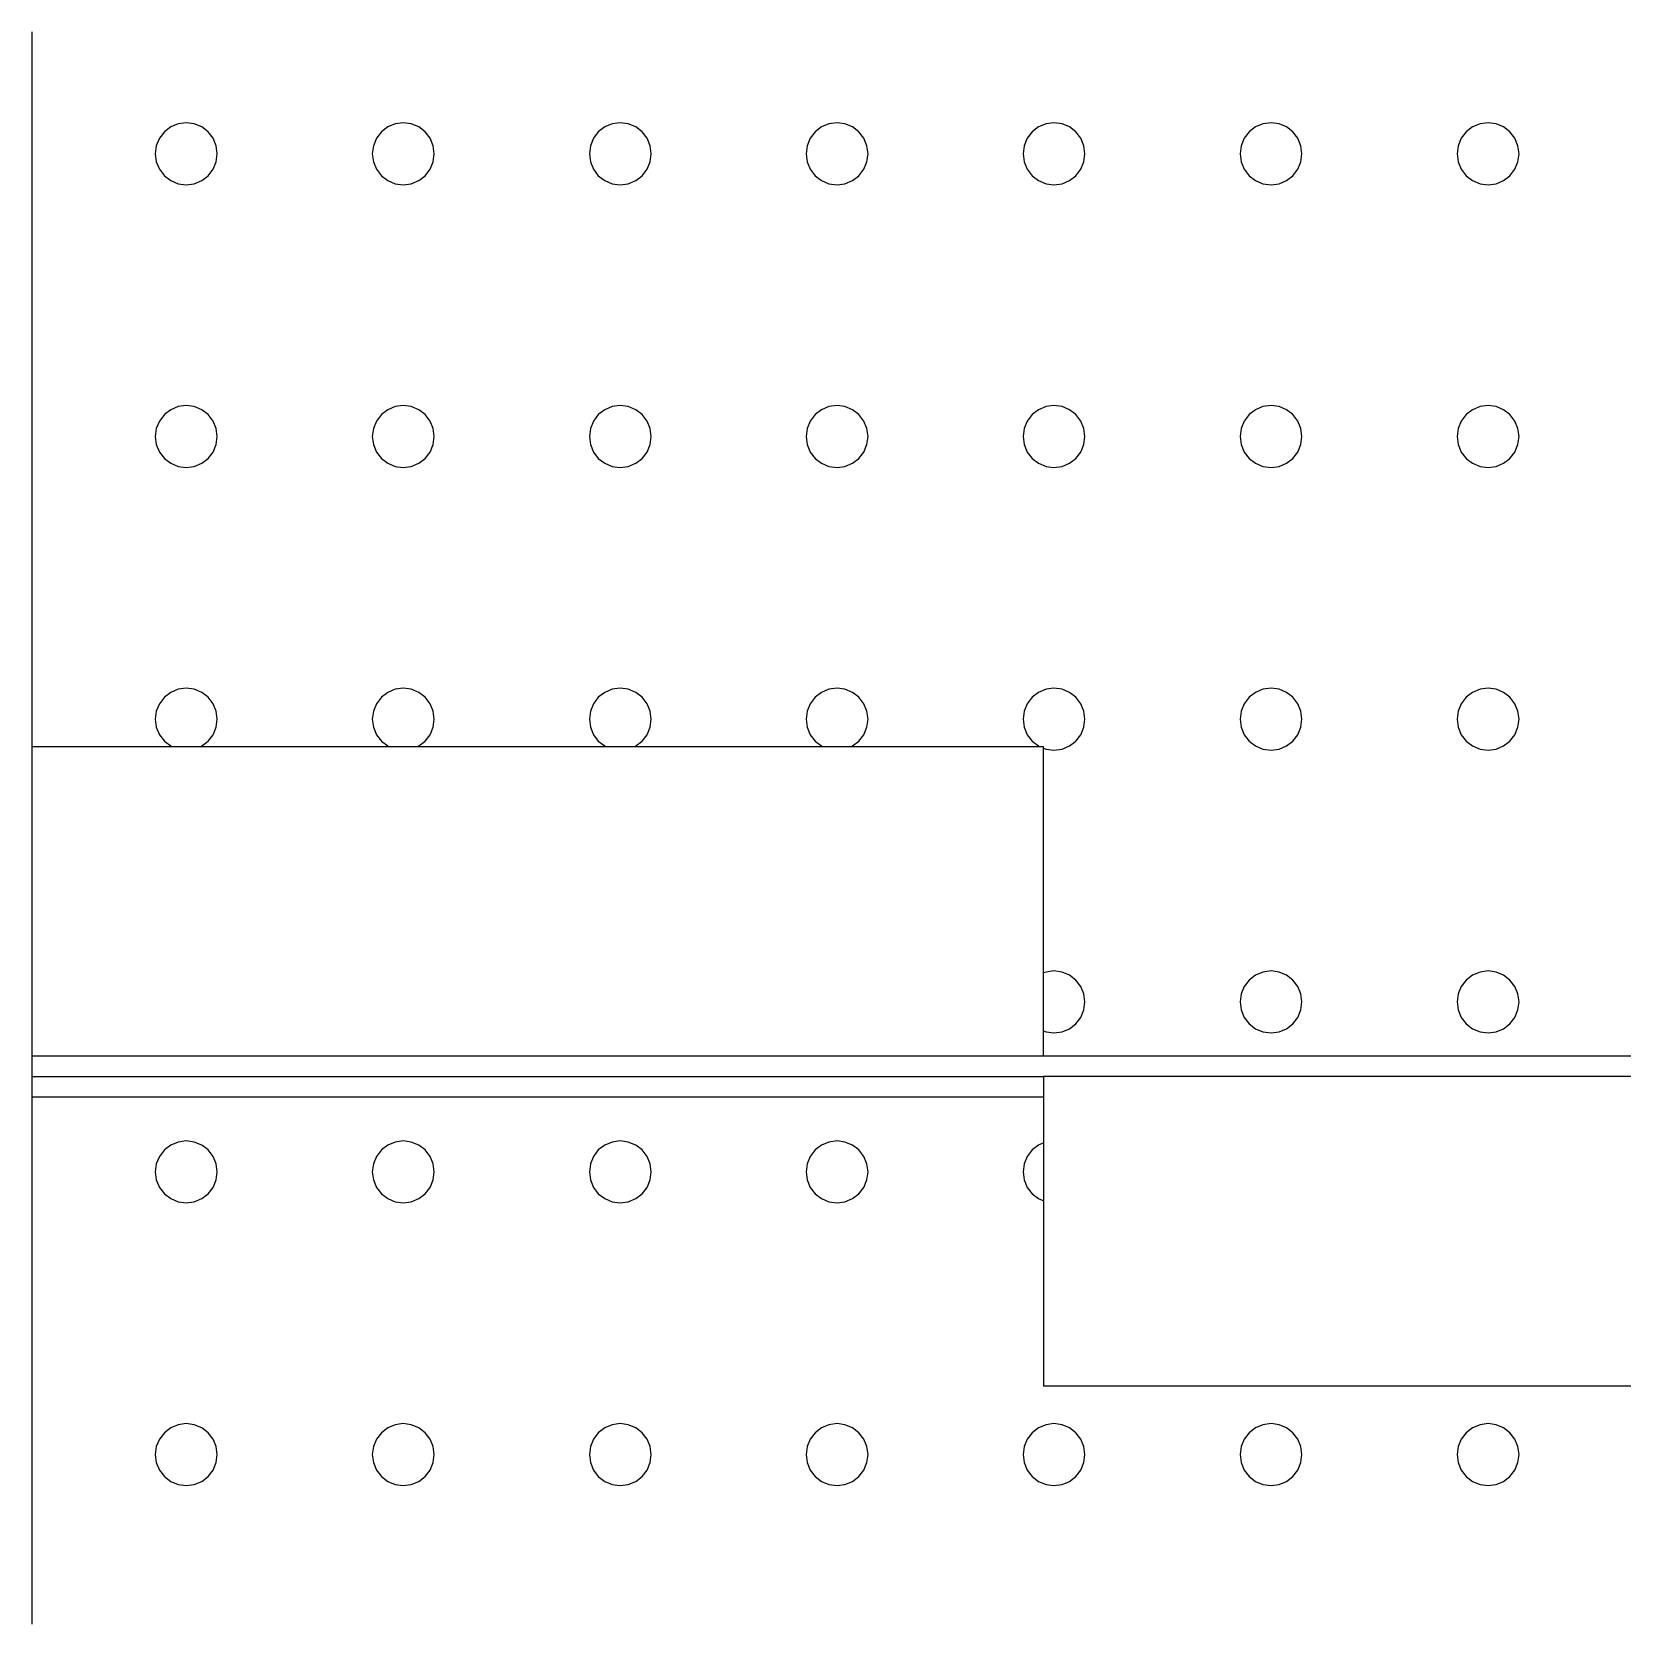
# Model space of a CAD drawing. Header units: millimetres. Extents: x 2562 to 7288, y 778 to 5635.
# Drawn here: x 5838.04 to 5853.44, y 1697.45 to 1712.88 of the extents above; entities that cross this region are included whole.
import ezdxf

# ---------------------------------------------------------------- set-up
doc = ezdxf.new("R2010")
doc.units = ezdxf.units.MM
doc.layers.add('0-gnl-gor3', color=252, linetype='Continuous')
doc.layers.add('2-tef-sabit', color=251, linetype='Continuous')

# ---------------------------------------------------------------- blocks, each defined once
blk = doc.blocks.new('ice well')
at = {"layer": '0-gnl-gor3'}
for p, q in [((62954.26, 6851.94), (62847.2, 6851.95)), ((62898.26, 6753.91), (62898.26, 6851.94)), ((62900.26, 6851.94), (62900.26, 6753.91)), ((62902.26, 6851.94), (62902.26, 6753.91)), ((62932.26, 6851.94), (62932.26, 6838.4)), ((62956.26, 6851.94), (62954.26, 6851.94)), ((62958.26, 6851.94), (62956.26, 6851.94)), ((62988.26, 6851.94), (62958.26, 6851.94)), ((63001.51, 6851.94), (62988.26, 6851.94)), ((62862.13, 6839.59), (62861.5, 6839.11)), ((62862.85, 6839.89), (62862.13, 6839.59)), ((62863.63, 6839.99), (62862.85, 6839.89)), ((62864.4, 6839.89), (62863.63, 6839.99)), ((62865.13, 6839.59), (62864.4, 6839.89)), ((62865.75, 6839.11), (62865.13, 6839.59)), ((62889.52, 6839.59), (62888.9, 6839.11)), ((62890.25, 6839.89), (62889.52, 6839.59)), ((62891.02, 6839.99), (62890.25, 6839.89)), ((62891.8, 6839.89), (62891.02, 6839.99)), ((62892.52, 6839.59), (62891.8, 6839.89)), ((62893.15, 6839.11), (62892.52, 6839.59)), ((62933.39, 6839.59), (62932.77, 6839.11)), ((62934.12, 6839.89), (62933.39, 6839.59)), ((62934.89, 6839.99), (62934.12, 6839.89)), ((62935.67, 6839.89), (62934.89, 6839.99)), ((62936.39, 6839.59), (62935.67, 6839.89)), ((62937.02, 6839.11), (62936.39, 6839.59)), ((62960.79, 6839.59), (62960.17, 6839.11)), ((62961.52, 6839.89), (62960.79, 6839.59)), ((62962.29, 6839.99), (62961.52, 6839.89)), ((62963.07, 6839.89), (62962.29, 6839.99)), ((62963.79, 6839.59), (62963.07, 6839.89)), ((62964.42, 6839.11), (62963.79, 6839.59)), ((62988.19, 6839.59), (62987.57, 6839.11)), ((62988.92, 6839.89), (62988.19, 6839.59)), ((62989.69, 6839.99), (62988.92, 6839.89)), ((62990.47, 6839.89), (62989.69, 6839.99)), ((62991.19, 6839.59), (62990.47, 6839.89)), ((62991.81, 6839.11), (62991.19, 6839.59)), ((62860.73, 6837.76), (62860.63, 6836.99)), ((62861.03, 6838.49), (62860.73, 6837.76)), ((62861.5, 6839.11), (62861.03, 6838.49)), ((62866.22, 6838.49), (62865.75, 6839.11)), ((62866.52, 6837.76), (62866.22, 6838.49)), ((62866.63, 6836.99), (62866.52, 6837.76)), ((62888.13, 6837.76), (62888.02, 6836.99)), ((62888.43, 6838.49), (62888.13, 6837.76)), ((62888.9, 6839.11), (62888.43, 6838.49)), ((62893.62, 6838.49), (62893.15, 6839.11)), ((62893.92, 6837.76), (62893.62, 6838.49)), ((62894.02, 6836.99), (62893.92, 6837.76)), ((62932.3, 6838.49), (62932.26, 6838.4)), ((62932.26, 6838.4), (62932.26, 6835.58)), ((62932.77, 6839.11), (62932.3, 6838.49)), ((62937.49, 6838.49), (62937.02, 6839.11)), ((62937.79, 6837.76), (62937.49, 6838.49)), ((62937.9, 6836.99), (62937.79, 6837.76)), ((62959.4, 6837.76), (62959.29, 6836.99)), ((62959.7, 6838.49), (62959.4, 6837.76)), ((62960.17, 6839.11), (62959.7, 6838.49)), ((62964.89, 6838.49), (62964.42, 6839.11)), ((62965.19, 6837.76), (62964.89, 6838.49)), ((62965.29, 6836.99), (62965.19, 6837.76)), ((62986.79, 6837.76), (62986.69, 6836.99)), ((62987.09, 6838.49), (62986.79, 6837.76)), ((62987.57, 6839.11), (62987.09, 6838.49)), ((62992.29, 6838.49), (62991.81, 6839.11)), ((62992.59, 6837.76), (62992.29, 6838.49)), ((62992.69, 6836.99), (62992.59, 6837.76)), ((62860.63, 6836.99), (62860.73, 6836.21)), ((62860.73, 6836.21), (62861.03, 6835.49)), ((62866.22, 6835.49), (62866.52, 6836.21)), ((62866.52, 6836.21), (62866.63, 6836.99)), ((62888.02, 6836.99), (62888.13, 6836.21)), ((62888.13, 6836.21), (62888.43, 6835.49)), ((62893.62, 6835.49), (62893.92, 6836.21)), ((62893.92, 6836.21), (62894.02, 6836.99)), ((62937.49, 6835.49), (62937.79, 6836.21)), ((62937.79, 6836.21), (62937.9, 6836.99)), ((62959.29, 6836.99), (62959.4, 6836.21)), ((62959.4, 6836.21), (62959.7, 6835.49)), ((62964.89, 6835.49), (62965.19, 6836.21)), ((62965.19, 6836.21), (62965.29, 6836.99)), ((62986.69, 6836.99), (62986.79, 6836.21)), ((62986.79, 6836.21), (62987.09, 6835.49)), ((62992.29, 6835.49), (62992.59, 6836.21)), ((62992.59, 6836.21), (62992.69, 6836.99)), ((62861.03, 6835.49), (62861.5, 6834.87)), ((62861.5, 6834.87), (62862.13, 6834.39)), ((62865.13, 6834.39), (62865.75, 6834.87)), ((62865.75, 6834.87), (62866.22, 6835.49)), ((62888.43, 6835.49), (62888.9, 6834.87)), ((62888.9, 6834.87), (62889.52, 6834.39)), ((62892.52, 6834.39), (62893.15, 6834.87)), ((62893.15, 6834.87), (62893.62, 6835.49)), ((62932.26, 6835.58), (62932.3, 6835.49)), ((62932.26, 6835.58), (62932.26, 6817.37)), ((62932.3, 6835.49), (62932.77, 6834.87)), ((62932.77, 6834.87), (62933.39, 6834.39)), ((62936.39, 6834.39), (62937.02, 6834.87)), ((62937.02, 6834.87), (62937.49, 6835.49)), ((62959.7, 6835.49), (62960.17, 6834.87)), ((62960.17, 6834.87), (62960.79, 6834.39)), ((62963.79, 6834.39), (62964.42, 6834.87)), ((62964.42, 6834.87), (62964.89, 6835.49)), ((62987.09, 6835.49), (62987.57, 6834.87)), ((62987.57, 6834.87), (62988.19, 6834.39)), ((62991.19, 6834.39), (62991.81, 6834.87)), ((62991.81, 6834.87), (62992.29, 6835.49)), ((62862.13, 6834.39), (62862.85, 6834.09)), ((62862.85, 6834.09), (62863.63, 6833.99)), ((62863.63, 6833.99), (62864.4, 6834.09)), ((62864.4, 6834.09), (62865.13, 6834.39)), ((62889.52, 6834.39), (62890.25, 6834.09)), ((62890.25, 6834.09), (62891.02, 6833.99)), ((62891.02, 6833.99), (62891.8, 6834.09)), ((62891.8, 6834.09), (62892.52, 6834.39)), ((62933.39, 6834.39), (62934.12, 6834.09)), ((62934.12, 6834.09), (62934.89, 6833.99)), ((62934.89, 6833.99), (62935.67, 6834.09)), ((62935.67, 6834.09), (62936.39, 6834.39)), ((62960.79, 6834.39), (62961.52, 6834.09)), ((62961.52, 6834.09), (62962.29, 6833.99)), ((62962.29, 6833.99), (62963.07, 6834.09)), ((62963.07, 6834.09), (62963.79, 6834.39)), ((62988.19, 6834.39), (62988.92, 6834.09)), ((62988.92, 6834.09), (62989.69, 6833.99)), ((62989.69, 6833.99), (62990.47, 6834.09)), ((62990.47, 6834.09), (62991.19, 6834.39)), ((62861.5, 6818.08), (62861.03, 6817.46)), ((62862.13, 6818.56), (62861.5, 6818.08)), ((62862.85, 6818.86), (62862.13, 6818.56)), ((62863.63, 6818.96), (62862.85, 6818.86)), ((62864.4, 6818.86), (62863.63, 6818.96)), ((62865.13, 6818.56), (62864.4, 6818.86)), ((62865.75, 6818.08), (62865.13, 6818.56)), ((62866.22, 6817.46), (62865.75, 6818.08)), ((62888.9, 6818.08), (62888.43, 6817.46)), ((62889.52, 6818.56), (62888.9, 6818.08)), ((62890.25, 6818.86), (62889.52, 6818.56)), ((62891.02, 6818.96), (62890.25, 6818.86)), ((62891.8, 6818.86), (62891.02, 6818.96)), ((62892.52, 6818.56), (62891.8, 6818.86)), ((62893.15, 6818.08), (62892.52, 6818.56)), ((62893.62, 6817.46), (62893.15, 6818.08)), ((62932.77, 6818.08), (62932.3, 6817.46)), ((62933.39, 6818.56), (62932.77, 6818.08)), ((62934.12, 6818.86), (62933.39, 6818.56)), ((62934.89, 6818.96), (62934.12, 6818.86)), ((62935.67, 6818.86), (62934.89, 6818.96)), ((62936.39, 6818.56), (62935.67, 6818.86)), ((62937.02, 6818.08), (62936.39, 6818.56)), ((62937.49, 6817.46), (62937.02, 6818.08)), ((62960.17, 6818.08), (62959.7, 6817.46)), ((62960.79, 6818.56), (62960.17, 6818.08)), ((62961.52, 6818.86), (62960.79, 6818.56)), ((62962.29, 6818.96), (62961.52, 6818.86)), ((62963.07, 6818.86), (62962.29, 6818.96)), ((62963.79, 6818.56), (62963.07, 6818.86)), ((62964.42, 6818.08), (62963.79, 6818.56)), ((62964.89, 6817.46), (62964.42, 6818.08)), ((62987.57, 6818.08), (62987.09, 6817.46)), ((62988.19, 6818.56), (62987.57, 6818.08)), ((62988.92, 6818.86), (62988.19, 6818.56)), ((62989.69, 6818.96), (62988.92, 6818.86)), ((62990.47, 6818.86), (62989.69, 6818.96)), ((62991.19, 6818.56), (62990.47, 6818.86)), ((62991.81, 6818.08), (62991.19, 6818.56)), ((62992.29, 6817.46), (62991.81, 6818.08)), ((62860.73, 6816.74), (62860.63, 6815.96)), ((62861.03, 6817.46), (62860.73, 6816.74)), ((62866.52, 6816.74), (62866.22, 6817.46)), ((62866.63, 6815.96), (62866.52, 6816.74)), ((62888.13, 6816.74), (62888.02, 6815.96)), ((62888.43, 6817.46), (62888.13, 6816.74)), ((62893.92, 6816.74), (62893.62, 6817.46)), ((62894.02, 6815.96), (62893.92, 6816.74)), ((62932.3, 6817.46), (62932.26, 6817.37)), ((62932.26, 6817.37), (62932.26, 6814.55)), ((62937.79, 6816.74), (62937.49, 6817.46)), ((62937.9, 6815.96), (62937.79, 6816.74)), ((62959.4, 6816.74), (62959.29, 6815.96)), ((62959.7, 6817.46), (62959.4, 6816.74)), ((62965.19, 6816.74), (62964.89, 6817.46)), ((62965.29, 6815.96), (62965.19, 6816.74)), ((62986.79, 6816.74), (62986.69, 6815.96)), ((62987.09, 6817.46), (62986.79, 6816.74)), ((62992.59, 6816.74), (62992.29, 6817.46)), ((62992.69, 6815.96), (62992.59, 6816.74)), ((62860.63, 6815.96), (62860.73, 6815.19)), ((62860.73, 6815.19), (62861.03, 6814.46)), ((62866.22, 6814.46), (62866.52, 6815.19)), ((62866.52, 6815.19), (62866.63, 6815.96)), ((62888.02, 6815.96), (62888.13, 6815.19)), ((62888.13, 6815.19), (62888.43, 6814.46)), ((62893.62, 6814.46), (62893.92, 6815.19)), ((62893.92, 6815.19), (62894.02, 6815.96)), ((62937.49, 6814.46), (62937.79, 6815.19)), ((62937.79, 6815.19), (62937.9, 6815.96)), ((62959.29, 6815.96), (62959.4, 6815.19)), ((62959.4, 6815.19), (62959.7, 6814.46)), ((62964.89, 6814.46), (62965.19, 6815.19)), ((62965.19, 6815.19), (62965.29, 6815.96)), ((62986.69, 6815.96), (62986.79, 6815.19)), ((62986.79, 6815.19), (62987.09, 6814.46)), ((62992.29, 6814.46), (62992.59, 6815.19)), ((62992.59, 6815.19), (62992.69, 6815.96)), ((62861.03, 6814.46), (62861.5, 6813.84)), ((62861.5, 6813.84), (62862.13, 6813.36)), ((62862.13, 6813.36), (62862.85, 6813.06)), ((62862.85, 6813.06), (62863.63, 6812.96)), ((62863.63, 6812.96), (62864.4, 6813.06)), ((62864.4, 6813.06), (62865.13, 6813.36)), ((62865.13, 6813.36), (62865.75, 6813.84)), ((62865.75, 6813.84), (62866.22, 6814.46)), ((62888.43, 6814.46), (62888.9, 6813.84)), ((62888.9, 6813.84), (62889.52, 6813.36)), ((62889.52, 6813.36), (62890.25, 6813.06)), ((62890.25, 6813.06), (62891.02, 6812.96)), ((62891.02, 6812.96), (62891.8, 6813.06)), ((62891.8, 6813.06), (62892.52, 6813.36)), ((62892.52, 6813.36), (62893.15, 6813.84)), ((62893.15, 6813.84), (62893.62, 6814.46)), ((62932.26, 6814.55), (62932.3, 6814.46)), ((62932.26, 6814.55), (62932.26, 6796.35)), ((62932.3, 6814.46), (62932.77, 6813.84)), ((62932.77, 6813.84), (62933.39, 6813.36)), ((62933.39, 6813.36), (62934.12, 6813.06)), ((62934.12, 6813.06), (62934.89, 6812.96)), ((62934.89, 6812.96), (62935.67, 6813.06)), ((62935.67, 6813.06), (62936.39, 6813.36)), ((62936.39, 6813.36), (62937.02, 6813.84)), ((62937.02, 6813.84), (62937.49, 6814.46)), ((62959.7, 6814.46), (62960.17, 6813.84)), ((62960.17, 6813.84), (62960.79, 6813.36)), ((62960.79, 6813.36), (62961.52, 6813.06)), ((62961.52, 6813.06), (62962.29, 6812.96)), ((62962.29, 6812.96), (62963.07, 6813.06)), ((62963.07, 6813.06), (62963.79, 6813.36)), ((62963.79, 6813.36), (62964.42, 6813.84)), ((62964.42, 6813.84), (62964.89, 6814.46)), ((62987.09, 6814.46), (62987.57, 6813.84)), ((62987.57, 6813.84), (62988.19, 6813.36)), ((62988.19, 6813.36), (62988.92, 6813.06)), ((62988.92, 6813.06), (62989.69, 6812.96)), ((62989.69, 6812.96), (62990.47, 6813.06)), ((62990.47, 6813.06), (62991.19, 6813.36)), ((62991.19, 6813.36), (62991.81, 6813.84)), ((62991.81, 6813.84), (62992.29, 6814.46)), ((62862.85, 6797.83), (62862.13, 6797.53)), ((62863.63, 6797.93), (62862.85, 6797.83)), ((62864.4, 6797.83), (62863.63, 6797.93)), ((62865.13, 6797.53), (62864.4, 6797.83)), ((62890.25, 6797.83), (62889.52, 6797.53)), ((62891.02, 6797.93), (62890.25, 6797.83)), ((62891.8, 6797.83), (62891.02, 6797.93)), ((62892.52, 6797.53), (62891.8, 6797.83)), ((62934.12, 6797.83), (62933.39, 6797.53)), ((62934.89, 6797.93), (62934.12, 6797.83)), ((62935.67, 6797.83), (62934.89, 6797.93)), ((62936.39, 6797.53), (62935.67, 6797.83)), ((62961.52, 6797.83), (62960.79, 6797.53)), ((62962.29, 6797.93), (62961.52, 6797.83)), ((62963.07, 6797.83), (62962.29, 6797.93)), ((62963.79, 6797.53), (62963.07, 6797.83)), ((62988.92, 6797.83), (62988.19, 6797.53)), ((62989.69, 6797.93), (62988.92, 6797.83)), ((62990.47, 6797.83), (62989.69, 6797.93)), ((62991.19, 6797.53), (62990.47, 6797.83)), ((62861.03, 6796.43), (62860.73, 6795.71)), ((62861.5, 6797.06), (62861.03, 6796.43)), ((62862.13, 6797.53), (62861.5, 6797.06)), ((62865.75, 6797.06), (62865.13, 6797.53)), ((62866.22, 6796.43), (62865.75, 6797.06)), ((62866.52, 6795.71), (62866.22, 6796.43)), ((62888.43, 6796.43), (62888.13, 6795.71)), ((62888.9, 6797.06), (62888.43, 6796.43)), ((62889.52, 6797.53), (62888.9, 6797.06)), ((62893.15, 6797.06), (62892.52, 6797.53)), ((62893.62, 6796.43), (62893.15, 6797.06)), ((62893.92, 6795.71), (62893.62, 6796.43)), ((62932.3, 6796.43), (62932.26, 6796.35)), ((62932.26, 6796.35), (62932.26, 6793.52)), ((62932.77, 6797.06), (62932.3, 6796.43)), ((62933.39, 6797.53), (62932.77, 6797.06)), ((62937.02, 6797.06), (62936.39, 6797.53)), ((62937.49, 6796.43), (62937.02, 6797.06)), ((62937.79, 6795.71), (62937.49, 6796.43)), ((62959.7, 6796.43), (62959.4, 6795.71)), ((62960.17, 6797.06), (62959.7, 6796.43)), ((62960.79, 6797.53), (62960.17, 6797.06)), ((62964.42, 6797.06), (62963.79, 6797.53)), ((62964.89, 6796.43), (62964.42, 6797.06)), ((62965.19, 6795.71), (62964.89, 6796.43)), ((62987.09, 6796.43), (62986.79, 6795.71)), ((62987.57, 6797.06), (62987.09, 6796.43)), ((62988.19, 6797.53), (62987.57, 6797.06)), ((62991.81, 6797.06), (62991.19, 6797.53)), ((62992.29, 6796.43), (62991.81, 6797.06)), ((62992.59, 6795.71), (62992.29, 6796.43)), ((62860.73, 6795.71), (62860.63, 6794.93)), ((62860.63, 6794.93), (62860.73, 6794.16)), ((62866.63, 6794.93), (62866.52, 6795.71)), ((62866.52, 6794.16), (62866.63, 6794.93)), ((62888.13, 6795.71), (62888.02, 6794.93)), ((62888.02, 6794.93), (62888.13, 6794.16)), ((62894.02, 6794.93), (62893.92, 6795.71)), ((62893.92, 6794.16), (62894.02, 6794.93)), ((62937.9, 6794.93), (62937.79, 6795.71)), ((62937.79, 6794.16), (62937.9, 6794.93)), ((62959.4, 6795.71), (62959.29, 6794.93)), ((62959.29, 6794.93), (62959.4, 6794.16)), ((62965.29, 6794.93), (62965.19, 6795.71)), ((62965.19, 6794.16), (62965.29, 6794.93)), ((62986.79, 6795.71), (62986.69, 6794.93)), ((62986.69, 6794.93), (62986.79, 6794.16)), ((62992.69, 6794.93), (62992.59, 6795.71)), ((62992.59, 6794.16), (62992.69, 6794.93)), ((62860.73, 6794.16), (62861.03, 6793.43)), ((62861.03, 6793.43), (62861.5, 6792.81)), ((62865.75, 6792.81), (62866.22, 6793.43)), ((62866.22, 6793.43), (62866.52, 6794.16)), ((62888.13, 6794.16), (62888.43, 6793.43)), ((62888.43, 6793.43), (62888.9, 6792.81)), ((62893.15, 6792.81), (62893.62, 6793.43)), ((62893.62, 6793.43), (62893.92, 6794.16)), ((62932.26, 6793.52), (62932.3, 6793.43)), ((62932.26, 6793.52), (62932.26, 6775.35)), ((62932.3, 6793.43), (62932.77, 6792.81)), ((62937.02, 6792.81), (62937.49, 6793.43)), ((62937.49, 6793.43), (62937.79, 6794.16)), ((62959.4, 6794.16), (62959.7, 6793.43)), ((62959.7, 6793.43), (62960.17, 6792.81)), ((62964.42, 6792.81), (62964.89, 6793.43)), ((62964.89, 6793.43), (62965.19, 6794.16)), ((62986.79, 6794.16), (62987.09, 6793.43)), ((62987.09, 6793.43), (62987.57, 6792.81)), ((62991.81, 6792.81), (62992.29, 6793.43)), ((62992.29, 6793.43), (62992.59, 6794.16)), ((62861.5, 6792.81), (62862.13, 6792.34)), ((62862.13, 6792.34), (62862.85, 6792.04)), ((62862.85, 6792.04), (62863.63, 6791.93)), ((62863.63, 6791.93), (62864.4, 6792.04)), ((62864.4, 6792.04), (62865.13, 6792.34)), ((62865.13, 6792.34), (62865.75, 6792.81)), ((62888.9, 6792.81), (62889.52, 6792.34)), ((62889.52, 6792.34), (62890.25, 6792.04)), ((62890.25, 6792.04), (62891.02, 6791.93)), ((62891.02, 6791.93), (62891.8, 6792.04)), ((62891.8, 6792.04), (62892.52, 6792.34)), ((62892.52, 6792.34), (62893.15, 6792.81)), ((62932.77, 6792.81), (62933.39, 6792.34)), ((62933.39, 6792.34), (62934.12, 6792.04)), ((62934.12, 6792.04), (62934.89, 6791.93)), ((62934.89, 6791.93), (62935.67, 6792.04)), ((62935.67, 6792.04), (62936.39, 6792.34)), ((62936.39, 6792.34), (62937.02, 6792.81)), ((62960.17, 6792.81), (62960.79, 6792.34)), ((62960.79, 6792.34), (62961.52, 6792.04)), ((62961.52, 6792.04), (62962.29, 6791.93)), ((62962.29, 6791.93), (62963.07, 6792.04)), ((62963.07, 6792.04), (62963.79, 6792.34)), ((62963.79, 6792.34), (62964.42, 6792.81)), ((62987.57, 6792.81), (62988.19, 6792.34)), ((62988.19, 6792.34), (62988.92, 6792.04)), ((62988.92, 6792.04), (62989.69, 6791.93)), ((62989.69, 6791.93), (62990.47, 6792.04)), ((62990.47, 6792.04), (62991.19, 6792.34)), ((62991.19, 6792.34), (62991.81, 6792.81)), ((62861.5, 6776.06), (62861.03, 6775.43)), ((62862.13, 6776.53), (62861.5, 6776.06)), ((62862.85, 6776.83), (62862.13, 6776.53)), ((62863.63, 6776.93), (62862.85, 6776.83)), ((62864.4, 6776.83), (62863.63, 6776.93)), ((62865.13, 6776.53), (62864.4, 6776.83)), ((62865.75, 6776.06), (62865.13, 6776.53)), ((62866.22, 6775.43), (62865.75, 6776.06)), ((62888.9, 6776.06), (62888.43, 6775.43)), ((62889.52, 6776.53), (62888.9, 6776.06)), ((62890.25, 6776.83), (62889.52, 6776.53)), ((62891.02, 6776.93), (62890.25, 6776.83)), ((62891.8, 6776.83), (62891.02, 6776.93)), ((62892.52, 6776.53), (62891.8, 6776.83)), ((62893.15, 6776.06), (62892.52, 6776.53)), ((62893.62, 6775.43), (62893.15, 6776.06)), ((62932.77, 6776.06), (62932.3, 6775.43)), ((62933.39, 6776.53), (62932.77, 6776.06)), ((62934.12, 6776.83), (62933.39, 6776.53)), ((62934.89, 6776.93), (62934.12, 6776.83)), ((62935.67, 6776.83), (62934.89, 6776.93)), ((62936.39, 6776.53), (62935.67, 6776.83)), ((62937.02, 6776.06), (62936.39, 6776.53)), ((62937.49, 6775.43), (62937.02, 6776.06)), ((62960.17, 6776.06), (62959.7, 6775.43)), ((62960.79, 6776.53), (62960.17, 6776.06)), ((62961.52, 6776.83), (62960.79, 6776.53)), ((62962.29, 6776.93), (62961.52, 6776.83)), ((62963.07, 6776.83), (62962.29, 6776.93)), ((62963.79, 6776.53), (62963.07, 6776.83)), ((62964.42, 6776.06), (62963.79, 6776.53)), ((62964.89, 6775.43), (62964.42, 6776.06)), ((62987.57, 6776.06), (62987.09, 6775.43)), ((62988.19, 6776.53), (62987.57, 6776.06)), ((62988.92, 6776.83), (62988.19, 6776.53)), ((62989.69, 6776.93), (62988.92, 6776.83)), ((62990.47, 6776.83), (62989.69, 6776.93)), ((62991.19, 6776.53), (62990.47, 6776.83)), ((62991.81, 6776.06), (62991.19, 6776.53)), ((62992.29, 6775.43), (62991.81, 6776.06)), ((62860.73, 6774.71), (62860.63, 6773.93)), ((62861.03, 6775.43), (62860.73, 6774.71)), ((62866.52, 6774.71), (62866.22, 6775.43)), ((62866.63, 6773.93), (62866.52, 6774.71)), ((62888.13, 6774.71), (62888.02, 6773.93)), ((62888.43, 6775.43), (62888.13, 6774.71)), ((62893.92, 6774.71), (62893.62, 6775.43)), ((62894.02, 6773.93), (62893.92, 6774.71)), ((62932.3, 6775.43), (62932.26, 6775.35)), ((62932.26, 6775.35), (62932.26, 6772.52)), ((62937.79, 6774.71), (62937.49, 6775.43)), ((62937.9, 6773.93), (62937.79, 6774.71)), ((62959.4, 6774.71), (62959.29, 6773.93)), ((62959.7, 6775.43), (62959.4, 6774.71)), ((62965.19, 6774.71), (62964.89, 6775.43)), ((62965.29, 6773.93), (62965.19, 6774.71)), ((62986.79, 6774.71), (62986.69, 6773.93)), ((62987.09, 6775.43), (62986.79, 6774.71)), ((62992.59, 6774.71), (62992.29, 6775.43)), ((62992.69, 6773.93), (62992.59, 6774.71)), ((62860.63, 6773.93), (62860.73, 6773.16)), ((62860.73, 6773.16), (62861.03, 6772.43)), ((62866.22, 6772.43), (62866.52, 6773.16)), ((62866.52, 6773.16), (62866.63, 6773.93)), ((62888.02, 6773.93), (62888.13, 6773.16)), ((62888.13, 6773.16), (62888.43, 6772.43)), ((62893.62, 6772.43), (62893.92, 6773.16)), ((62893.92, 6773.16), (62894.02, 6773.93)), ((62937.49, 6772.43), (62937.79, 6773.16)), ((62937.79, 6773.16), (62937.9, 6773.93)), ((62959.29, 6773.93), (62959.4, 6773.16)), ((62959.4, 6773.16), (62959.7, 6772.43)), ((62964.89, 6772.43), (62965.19, 6773.16)), ((62965.19, 6773.16), (62965.29, 6773.93)), ((62986.69, 6773.93), (62986.79, 6773.16)), ((62986.79, 6773.16), (62987.09, 6772.43)), ((62992.29, 6772.43), (62992.59, 6773.16)), ((62992.59, 6773.16), (62992.69, 6773.93)), ((62861.03, 6772.43), (62861.5, 6771.81)), ((62861.5, 6771.81), (62862.13, 6771.34)), ((62865.13, 6771.34), (62865.75, 6771.81)), ((62865.75, 6771.81), (62866.22, 6772.43)), ((62888.43, 6772.43), (62888.9, 6771.81)), ((62888.9, 6771.81), (62889.52, 6771.34)), ((62892.52, 6771.34), (62893.15, 6771.81)), ((62893.15, 6771.81), (62893.62, 6772.43)), ((62932.26, 6772.52), (62932.3, 6772.43)), ((62932.26, 6772.52), (62932.26, 6754.32)), ((62932.3, 6772.43), (62932.77, 6771.81)), ((62932.77, 6771.81), (62933.39, 6771.34)), ((62936.39, 6771.34), (62937.02, 6771.81)), ((62937.02, 6771.81), (62937.49, 6772.43)), ((62959.7, 6772.43), (62960.17, 6771.81)), ((62960.17, 6771.81), (62960.79, 6771.34)), ((62963.79, 6771.34), (62964.42, 6771.81)), ((62964.42, 6771.81), (62964.89, 6772.43)), ((62987.09, 6772.43), (62987.57, 6771.81)), ((62987.57, 6771.81), (62988.19, 6771.34)), ((62991.19, 6771.34), (62991.81, 6771.81)), ((62991.81, 6771.81), (62992.29, 6772.43)), ((62862.13, 6771.34), (62862.85, 6771.04)), ((62862.85, 6771.04), (62863.63, 6770.93)), ((62863.63, 6770.93), (62864.4, 6771.04)), ((62864.4, 6771.04), (62865.13, 6771.34)), ((62889.52, 6771.34), (62890.25, 6771.04)), ((62890.25, 6771.04), (62891.02, 6770.93)), ((62891.02, 6770.93), (62891.8, 6771.04)), ((62891.8, 6771.04), (62892.52, 6771.34)), ((62933.39, 6771.34), (62934.12, 6771.04)), ((62934.12, 6771.04), (62934.89, 6770.93)), ((62934.89, 6770.93), (62935.67, 6771.04)), ((62935.67, 6771.04), (62936.39, 6771.34)), ((62960.79, 6771.34), (62961.52, 6771.04)), ((62961.52, 6771.04), (62962.29, 6770.93)), ((62962.29, 6770.93), (62963.07, 6771.04)), ((62963.07, 6771.04), (62963.79, 6771.34)), ((62988.19, 6771.34), (62988.92, 6771.04)), ((62988.92, 6771.04), (62989.69, 6770.93)), ((62989.69, 6770.93), (62990.47, 6771.04)), ((62990.47, 6771.04), (62991.19, 6771.34)), ((62861.5, 6755.03), (62861.03, 6754.41)), ((62862.13, 6755.51), (62861.5, 6755.03)), ((62862.85, 6755.81), (62862.13, 6755.51)), ((62863.63, 6755.91), (62862.85, 6755.81)), ((62864.4, 6755.81), (62863.63, 6755.91)), ((62865.13, 6755.51), (62864.4, 6755.81)), ((62865.75, 6755.03), (62865.13, 6755.51)), ((62866.22, 6754.41), (62865.75, 6755.03)), ((62888.9, 6755.03), (62888.43, 6754.41)), ((62889.52, 6755.51), (62888.9, 6755.03)), ((62890.25, 6755.81), (62889.52, 6755.51)), ((62891.02, 6755.91), (62890.25, 6755.81)), ((62891.8, 6755.81), (62891.02, 6755.91)), ((62892.52, 6755.51), (62891.8, 6755.81)), ((62893.15, 6755.03), (62892.52, 6755.51)), ((62893.62, 6754.41), (62893.15, 6755.03)), ((62932.77, 6755.03), (62932.3, 6754.41)), ((62933.39, 6755.51), (62932.77, 6755.03)), ((62934.12, 6755.81), (62933.39, 6755.51)), ((62934.89, 6755.91), (62934.12, 6755.81)), ((62935.67, 6755.81), (62934.89, 6755.91)), ((62936.39, 6755.51), (62935.67, 6755.81)), ((62937.02, 6755.03), (62936.39, 6755.51)), ((62937.49, 6754.41), (62937.02, 6755.03)), ((62960.17, 6755.03), (62959.7, 6754.41)), ((62960.79, 6755.51), (62960.17, 6755.03)), ((62961.52, 6755.81), (62960.79, 6755.51)), ((62962.29, 6755.91), (62961.52, 6755.81)), ((62963.07, 6755.81), (62962.29, 6755.91)), ((62963.79, 6755.51), (62963.07, 6755.81)), ((62964.42, 6755.03), (62963.79, 6755.51)), ((62964.89, 6754.41), (62964.42, 6755.03)), ((62987.57, 6755.03), (62987.09, 6754.41)), ((62988.19, 6755.51), (62987.57, 6755.03)), ((62988.92, 6755.81), (62988.19, 6755.51)), ((62989.69, 6755.91), (62988.92, 6755.81)), ((62990.47, 6755.81), (62989.69, 6755.91)), ((62991.19, 6755.51), (62990.47, 6755.81)), ((62991.81, 6755.03), (62991.19, 6755.51)), ((62992.29, 6754.41), (62991.81, 6755.03)), ((62860.73, 6753.68), (62860.63, 6752.91)), ((62860.63, 6752.91), (62860.73, 6752.13)), ((62861.03, 6754.41), (62860.73, 6753.68)), ((62866.52, 6753.68), (62866.22, 6754.41)), ((62866.63, 6752.91), (62866.52, 6753.68)), ((62866.52, 6752.13), (62866.63, 6752.91)), ((62870.26, 6545.76), (62870.26, 6753.91)), ((62888.22, 6753.91), (62870.26, 6753.91)), ((62888.43, 6754.41), (62888.22, 6753.91)), ((62893.83, 6753.91), (62888.22, 6753.91)), ((62893.83, 6753.91), (62893.62, 6754.41)), ((62898.26, 6753.91), (62893.83, 6753.91)), ((62900.26, 6753.91), (62898.26, 6753.91)), ((62900.26, 6545.76), (62900.26, 6753.91)), ((62902.26, 6753.91), (62902.26, 6545.76)), ((62902.26, 6753.91), (62904.69, 6753.91)), ((62904.6, 6753.68), (62904.5, 6752.91)), ((62904.5, 6752.91), (62904.6, 6752.13)), ((62904.69, 6753.91), (62904.6, 6753.68)), ((62904.69, 6753.91), (62910.3, 6753.91)), ((62910.39, 6753.68), (62910.3, 6753.91)), ((62910.3, 6753.91), (62932.09, 6753.91)), ((62910.5, 6752.91), (62910.39, 6753.68)), ((62910.39, 6752.13), (62910.5, 6752.91)), ((62932, 6753.68), (62931.89, 6752.91)), ((62931.89, 6752.91), (62932, 6752.13)), ((62932.09, 6753.91), (62932, 6753.68)), ((62932.09, 6753.91), (62932.26, 6753.91)), ((62932.3, 6754.41), (62932.26, 6754.32)), ((62932.26, 6754.32), (62932.26, 6753.91)), ((62937.79, 6753.68), (62937.49, 6754.41)), ((62937.9, 6752.91), (62937.79, 6753.68)), ((62937.79, 6752.13), (62937.9, 6752.91)), ((62959.4, 6753.68), (62959.29, 6752.91)), ((62959.29, 6752.91), (62959.4, 6752.13)), ((62959.7, 6754.41), (62959.4, 6753.68)), ((62965.19, 6753.68), (62964.89, 6754.41)), ((62965.29, 6752.91), (62965.19, 6753.68)), ((62965.19, 6752.13), (62965.29, 6752.91)), ((62986.79, 6753.68), (62986.69, 6752.91)), ((62986.69, 6752.91), (62986.79, 6752.13)), ((62987.09, 6754.41), (62986.79, 6753.68)), ((62992.59, 6753.68), (62992.29, 6754.41)), ((62992.69, 6752.91), (62992.59, 6753.68)), ((62992.59, 6752.13), (62992.69, 6752.91)), ((62860.73, 6752.13), (62861.03, 6751.41)), ((62861.03, 6751.41), (62861.5, 6750.79)), ((62865.75, 6750.79), (62866.22, 6751.41)), ((62866.22, 6751.41), (62866.52, 6752.13)), ((62904.6, 6752.13), (62904.9, 6751.41)), ((62904.9, 6751.41), (62905.37, 6750.79)), ((62909.62, 6750.79), (62910.09, 6751.41)), ((62910.09, 6751.41), (62910.39, 6752.13)), ((62932, 6752.13), (62932.3, 6751.41)), ((62932.3, 6751.41), (62932.77, 6750.79)), ((62937.02, 6750.79), (62937.49, 6751.41)), ((62937.49, 6751.41), (62937.79, 6752.13)), ((62959.4, 6752.13), (62959.7, 6751.41)), ((62959.7, 6751.41), (62960.17, 6750.79)), ((62964.42, 6750.79), (62964.89, 6751.41)), ((62964.89, 6751.41), (62965.19, 6752.13)), ((62986.79, 6752.13), (62987.09, 6751.41)), ((62987.09, 6751.41), (62987.57, 6750.79)), ((62991.81, 6750.79), (62992.29, 6751.41)), ((62992.29, 6751.41), (62992.59, 6752.13)), ((62861.5, 6750.79), (62862.13, 6750.31)), ((62862.13, 6750.31), (62862.85, 6750.01)), ((62862.85, 6750.01), (62863.63, 6749.91)), ((62863.63, 6749.91), (62864.4, 6750.01)), ((62864.4, 6750.01), (62865.13, 6750.31)), ((62865.13, 6750.31), (62865.75, 6750.79)), ((62905.37, 6750.79), (62906, 6750.31)), ((62906, 6750.31), (62906.72, 6750.01)), ((62906.72, 6750.01), (62907.5, 6749.91)), ((62907.5, 6749.91), (62908.27, 6750.01)), ((62908.27, 6750.01), (62909, 6750.31)), ((62909, 6750.31), (62909.62, 6750.79)), ((62932.77, 6750.79), (62933.39, 6750.31)), ((62933.39, 6750.31), (62934.12, 6750.01)), ((62934.12, 6750.01), (62934.89, 6749.91)), ((62934.89, 6749.91), (62935.67, 6750.01)), ((62935.67, 6750.01), (62936.39, 6750.31)), ((62936.39, 6750.31), (62937.02, 6750.79)), ((62960.17, 6750.79), (62960.79, 6750.31)), ((62960.79, 6750.31), (62961.52, 6750.01)), ((62961.52, 6750.01), (62962.29, 6749.91)), ((62962.29, 6749.91), (62963.07, 6750.01)), ((62963.07, 6750.01), (62963.79, 6750.31)), ((62963.79, 6750.31), (62964.42, 6750.79)), ((62987.57, 6750.79), (62988.19, 6750.31)), ((62988.19, 6750.31), (62988.92, 6750.01)), ((62988.92, 6750.01), (62989.69, 6749.91)), ((62989.69, 6749.91), (62990.47, 6750.01)), ((62990.47, 6750.01), (62991.19, 6750.31)), ((62991.19, 6750.31), (62991.81, 6750.79)), ((62862.13, 6734.48), (62861.5, 6734)), ((62862.85, 6734.78), (62862.13, 6734.48)), ((62863.63, 6734.88), (62862.85, 6734.78)), ((62864.4, 6734.78), (62863.63, 6734.88)), ((62865.13, 6734.48), (62864.4, 6734.78)), ((62865.75, 6734), (62865.13, 6734.48)), ((62906, 6734.48), (62905.37, 6734)), ((62906.72, 6734.78), (62906, 6734.48)), ((62907.5, 6734.88), (62906.72, 6734.78)), ((62908.27, 6734.78), (62907.5, 6734.88)), ((62909, 6734.48), (62908.27, 6734.78)), ((62909.62, 6734), (62909, 6734.48)), ((62933.39, 6734.48), (62932.77, 6734)), ((62934.12, 6734.78), (62933.39, 6734.48)), ((62934.89, 6734.88), (62934.12, 6734.78)), ((62935.67, 6734.78), (62934.89, 6734.88)), ((62936.39, 6734.48), (62935.67, 6734.78)), ((62937.02, 6734), (62936.39, 6734.48)), ((62960.79, 6734.48), (62960.17, 6734)), ((62961.52, 6734.78), (62960.79, 6734.48)), ((62962.29, 6734.88), (62961.52, 6734.78)), ((62963.07, 6734.78), (62962.29, 6734.88)), ((62963.79, 6734.48), (62963.07, 6734.78)), ((62964.42, 6734), (62963.79, 6734.48)), ((62988.19, 6734.48), (62987.57, 6734)), ((62988.92, 6734.78), (62988.19, 6734.48)), ((62989.69, 6734.88), (62988.92, 6734.78)), ((62990.47, 6734.78), (62989.69, 6734.88)), ((62991.19, 6734.48), (62990.47, 6734.78)), ((62991.81, 6734), (62991.19, 6734.48)), ((62861.03, 6733.38), (62860.73, 6732.66)), ((62861.5, 6734), (62861.03, 6733.38)), ((62866.22, 6733.38), (62865.75, 6734)), ((62866.52, 6732.66), (62866.22, 6733.38)), ((62904.9, 6733.38), (62904.6, 6732.66)), ((62905.37, 6734), (62904.9, 6733.38)), ((62910.09, 6733.38), (62909.62, 6734)), ((62910.39, 6732.66), (62910.09, 6733.38)), ((62932.3, 6733.38), (62932, 6732.66)), ((62932.77, 6734), (62932.3, 6733.38)), ((62937.49, 6733.38), (62937.02, 6734)), ((62937.79, 6732.66), (62937.49, 6733.38)), ((62959.7, 6733.38), (62959.4, 6732.66)), ((62960.17, 6734), (62959.7, 6733.38)), ((62964.89, 6733.38), (62964.42, 6734)), ((62965.19, 6732.66), (62964.89, 6733.38)), ((62987.09, 6733.38), (62986.79, 6732.66)), ((62987.57, 6734), (62987.09, 6733.38)), ((62992.29, 6733.38), (62991.81, 6734)), ((62992.59, 6732.66), (62992.29, 6733.38)), ((62860.73, 6732.66), (62860.63, 6731.88)), ((62860.63, 6731.88), (62860.73, 6731.1)), ((62866.63, 6731.88), (62866.52, 6732.66)), ((62866.52, 6731.1), (62866.63, 6731.88)), ((62904.6, 6732.66), (62904.5, 6731.88)), ((62904.5, 6731.88), (62904.6, 6731.1)), ((62910.5, 6731.88), (62910.39, 6732.66)), ((62910.39, 6731.1), (62910.5, 6731.88)), ((62932, 6732.66), (62931.89, 6731.88)), ((62931.89, 6731.88), (62932, 6731.1)), ((62937.9, 6731.88), (62937.79, 6732.66)), ((62937.79, 6731.1), (62937.9, 6731.88)), ((62959.4, 6732.66), (62959.29, 6731.88)), ((62959.29, 6731.88), (62959.4, 6731.1)), ((62965.29, 6731.88), (62965.19, 6732.66)), ((62965.19, 6731.1), (62965.29, 6731.88)), ((62986.79, 6732.66), (62986.69, 6731.88)), ((62986.69, 6731.88), (62986.79, 6731.1)), ((62992.69, 6731.88), (62992.59, 6732.66)), ((62992.59, 6731.1), (62992.69, 6731.88)), ((62860.73, 6731.1), (62861.03, 6730.38)), ((62861.03, 6730.38), (62861.5, 6729.76)), ((62861.5, 6729.76), (62862.13, 6729.28)), ((62865.13, 6729.28), (62865.75, 6729.76)), ((62865.75, 6729.76), (62866.22, 6730.38)), ((62866.22, 6730.38), (62866.52, 6731.1)), ((62904.6, 6731.1), (62904.9, 6730.38)), ((62904.9, 6730.38), (62905.37, 6729.76)), ((62905.37, 6729.76), (62906, 6729.28)), ((62909, 6729.28), (62909.62, 6729.76)), ((62909.62, 6729.76), (62910.09, 6730.38)), ((62910.09, 6730.38), (62910.39, 6731.1)), ((62932, 6731.1), (62932.3, 6730.38)), ((62932.3, 6730.38), (62932.77, 6729.76)), ((62932.77, 6729.76), (62933.39, 6729.28)), ((62936.39, 6729.28), (62937.02, 6729.76)), ((62937.02, 6729.76), (62937.49, 6730.38)), ((62937.49, 6730.38), (62937.79, 6731.1)), ((62959.4, 6731.1), (62959.7, 6730.38)), ((62959.7, 6730.38), (62960.17, 6729.76)), ((62960.17, 6729.76), (62960.79, 6729.28)), ((62963.79, 6729.28), (62964.42, 6729.76)), ((62964.42, 6729.76), (62964.89, 6730.38)), ((62964.89, 6730.38), (62965.19, 6731.1)), ((62986.79, 6731.1), (62987.09, 6730.38)), ((62987.09, 6730.38), (62987.57, 6729.76)), ((62987.57, 6729.76), (62988.19, 6729.28)), ((62991.19, 6729.28), (62991.81, 6729.76)), ((62991.81, 6729.76), (62992.29, 6730.38)), ((62992.29, 6730.38), (62992.59, 6731.1)), ((62862.13, 6729.28), (62862.85, 6728.98)), ((62862.85, 6728.98), (62863.63, 6728.88)), ((62863.63, 6728.88), (62864.4, 6728.98)), ((62864.4, 6728.98), (62865.13, 6729.28)), ((62906, 6729.28), (62906.72, 6728.98)), ((62906.72, 6728.98), (62907.5, 6728.88)), ((62907.5, 6728.88), (62908.27, 6728.98)), ((62908.27, 6728.98), (62909, 6729.28)), ((62933.39, 6729.28), (62934.12, 6728.98)), ((62934.12, 6728.98), (62934.89, 6728.88)), ((62934.89, 6728.88), (62935.67, 6728.98)), ((62935.67, 6728.98), (62936.39, 6729.28)), ((62960.79, 6729.28), (62961.52, 6728.98)), ((62961.52, 6728.98), (62962.29, 6728.88)), ((62962.29, 6728.88), (62963.07, 6728.98)), ((62963.07, 6728.98), (62963.79, 6729.28)), ((62988.19, 6729.28), (62988.92, 6728.98)), ((62988.92, 6728.98), (62989.69, 6728.88)), ((62989.69, 6728.88), (62990.47, 6728.98)), ((62990.47, 6728.98), (62991.19, 6729.28)), ((62861.5, 6712.98), (62861.03, 6712.35)), ((62862.13, 6713.45), (62861.5, 6712.98)), ((62862.85, 6713.75), (62862.13, 6713.45)), ((62863.63, 6713.85), (62862.85, 6713.75)), ((62864.4, 6713.75), (62863.63, 6713.85)), ((62865.13, 6713.45), (62864.4, 6713.75)), ((62865.75, 6712.98), (62865.13, 6713.45)), ((62866.22, 6712.35), (62865.75, 6712.98)), ((62905.37, 6712.98), (62904.9, 6712.35)), ((62906, 6713.45), (62905.37, 6712.98)), ((62906.72, 6713.75), (62906, 6713.45)), ((62907.5, 6713.85), (62906.72, 6713.75)), ((62908.27, 6713.75), (62907.5, 6713.85)), ((62909, 6713.45), (62908.27, 6713.75)), ((62909.62, 6712.98), (62909, 6713.45)), ((62910.09, 6712.35), (62909.62, 6712.98)), ((62932.77, 6712.98), (62932.3, 6712.35)), ((62933.39, 6713.45), (62932.77, 6712.98)), ((62934.12, 6713.75), (62933.39, 6713.45)), ((62934.89, 6713.85), (62934.12, 6713.75)), ((62935.67, 6713.75), (62934.89, 6713.85)), ((62936.39, 6713.45), (62935.67, 6713.75)), ((62937.02, 6712.98), (62936.39, 6713.45)), ((62937.49, 6712.35), (62937.02, 6712.98)), ((62960.17, 6712.98), (62959.7, 6712.35)), ((62960.79, 6713.45), (62960.17, 6712.98)), ((62961.52, 6713.75), (62960.79, 6713.45)), ((62962.29, 6713.85), (62961.52, 6713.75)), ((62963.07, 6713.75), (62962.29, 6713.85)), ((62963.79, 6713.45), (62963.07, 6713.75)), ((62964.42, 6712.98), (62963.79, 6713.45)), ((62964.89, 6712.35), (62964.42, 6712.98)), ((62987.57, 6712.98), (62987.09, 6712.35)), ((62988.19, 6713.45), (62987.57, 6712.98)), ((62988.92, 6713.75), (62988.19, 6713.45)), ((62989.69, 6713.85), (62988.92, 6713.75)), ((62990.47, 6713.75), (62989.69, 6713.85)), ((62991.19, 6713.45), (62990.47, 6713.75)), ((62991.81, 6712.98), (62991.19, 6713.45)), ((62992.29, 6712.35), (62991.81, 6712.98)), ((62860.73, 6711.63), (62860.63, 6710.85)), ((62861.03, 6712.35), (62860.73, 6711.63)), ((62866.52, 6711.63), (62866.22, 6712.35)), ((62866.63, 6710.85), (62866.52, 6711.63)), ((62904.6, 6711.63), (62904.5, 6710.85)), ((62904.9, 6712.35), (62904.6, 6711.63)), ((62910.39, 6711.63), (62910.09, 6712.35)), ((62910.5, 6710.85), (62910.39, 6711.63)), ((62932, 6711.63), (62931.89, 6710.85)), ((62932.3, 6712.35), (62932, 6711.63)), ((62937.79, 6711.63), (62937.49, 6712.35)), ((62937.9, 6710.85), (62937.79, 6711.63)), ((62959.4, 6711.63), (62959.29, 6710.85)), ((62959.7, 6712.35), (62959.4, 6711.63)), ((62965.19, 6711.63), (62964.89, 6712.35)), ((62965.29, 6710.85), (62965.19, 6711.63)), ((62986.79, 6711.63), (62986.69, 6710.85)), ((62987.09, 6712.35), (62986.79, 6711.63)), ((62992.59, 6711.63), (62992.29, 6712.35)), ((62992.69, 6710.85), (62992.59, 6711.63)), ((62860.63, 6710.85), (62860.73, 6710.08)), ((62860.73, 6710.08), (62861.03, 6709.35)), ((62866.22, 6709.35), (62866.52, 6710.08)), ((62866.52, 6710.08), (62866.63, 6710.85)), ((62904.5, 6710.85), (62904.6, 6710.08)), ((62904.6, 6710.08), (62904.9, 6709.35)), ((62910.09, 6709.35), (62910.39, 6710.08)), ((62910.39, 6710.08), (62910.5, 6710.85)), ((62931.89, 6710.85), (62932, 6710.08)), ((62932, 6710.08), (62932.3, 6709.35)), ((62937.49, 6709.35), (62937.79, 6710.08)), ((62937.79, 6710.08), (62937.9, 6710.85)), ((62959.29, 6710.85), (62959.4, 6710.08)), ((62959.4, 6710.08), (62959.7, 6709.35)), ((62964.89, 6709.35), (62965.19, 6710.08)), ((62965.19, 6710.08), (62965.29, 6710.85)), ((62986.69, 6710.85), (62986.79, 6710.08)), ((62986.79, 6710.08), (62987.09, 6709.35)), ((62992.29, 6709.35), (62992.59, 6710.08)), ((62992.59, 6710.08), (62992.69, 6710.85)), ((62861.03, 6709.35), (62861.5, 6708.73)), ((62861.5, 6708.73), (62862.13, 6708.26)), ((62862.13, 6708.26), (62862.85, 6707.96)), ((62864.4, 6707.96), (62865.13, 6708.26)), ((62865.13, 6708.26), (62865.75, 6708.73)), ((62865.75, 6708.73), (62866.22, 6709.35)), ((62904.9, 6709.35), (62905.37, 6708.73)), ((62905.37, 6708.73), (62906, 6708.26)), ((62906, 6708.26), (62906.72, 6707.96)), ((62908.27, 6707.96), (62909, 6708.26)), ((62909, 6708.26), (62909.62, 6708.73)), ((62909.62, 6708.73), (62910.09, 6709.35)), ((62932.3, 6709.35), (62932.77, 6708.73)), ((62932.77, 6708.73), (62933.39, 6708.26)), ((62933.39, 6708.26), (62934.12, 6707.96)), ((62935.67, 6707.96), (62936.39, 6708.26)), ((62936.39, 6708.26), (62937.02, 6708.73)), ((62937.02, 6708.73), (62937.49, 6709.35)), ((62959.7, 6709.35), (62960.17, 6708.73)), ((62960.17, 6708.73), (62960.79, 6708.26)), ((62960.79, 6708.26), (62961.52, 6707.96)), ((62963.07, 6707.96), (62963.79, 6708.26)), ((62963.79, 6708.26), (62964.42, 6708.73)), ((62964.42, 6708.73), (62964.89, 6709.35)), ((62987.09, 6709.35), (62987.57, 6708.73)), ((62987.57, 6708.73), (62988.19, 6708.26)), ((62988.19, 6708.26), (62988.92, 6707.96)), ((62990.47, 6707.96), (62991.19, 6708.26)), ((62991.19, 6708.26), (62991.81, 6708.73)), ((62991.81, 6708.73), (62992.29, 6709.35)), ((62862.85, 6707.96), (62863.63, 6707.85)), ((62863.63, 6707.85), (62864.4, 6707.96)), ((62906.72, 6707.96), (62907.5, 6707.85)), ((62907.5, 6707.85), (62908.27, 6707.96)), ((62934.12, 6707.96), (62934.89, 6707.85)), ((62934.89, 6707.85), (62935.67, 6707.96)), ((62961.52, 6707.96), (62962.29, 6707.85)), ((62962.29, 6707.85), (62963.07, 6707.96)), ((62988.92, 6707.96), (62989.69, 6707.85)), ((62989.69, 6707.85), (62990.47, 6707.96))]:
    blk.add_line(p, q, dxfattribs=at)
blk = doc.blocks.new('DELIUNIT')
at = {"layer": '0-gnl-gor3', "xscale": 0.1, "yscale": 0.1, "zscale": 0.1, "rotation": 180}
blk.add_blockref('ice well', (6032.873, 639.376), dxfattribs=at)

msp = doc.modelspace()

# ---------------------------------------------------------------- block references
at = {"layer": '2-tef-sabit', "rotation": 270}
msp.add_blockref('DELIUNIT', (5883.854, 1445.602), dxfattribs=at)

doc.saveas('drawing.dxf')
